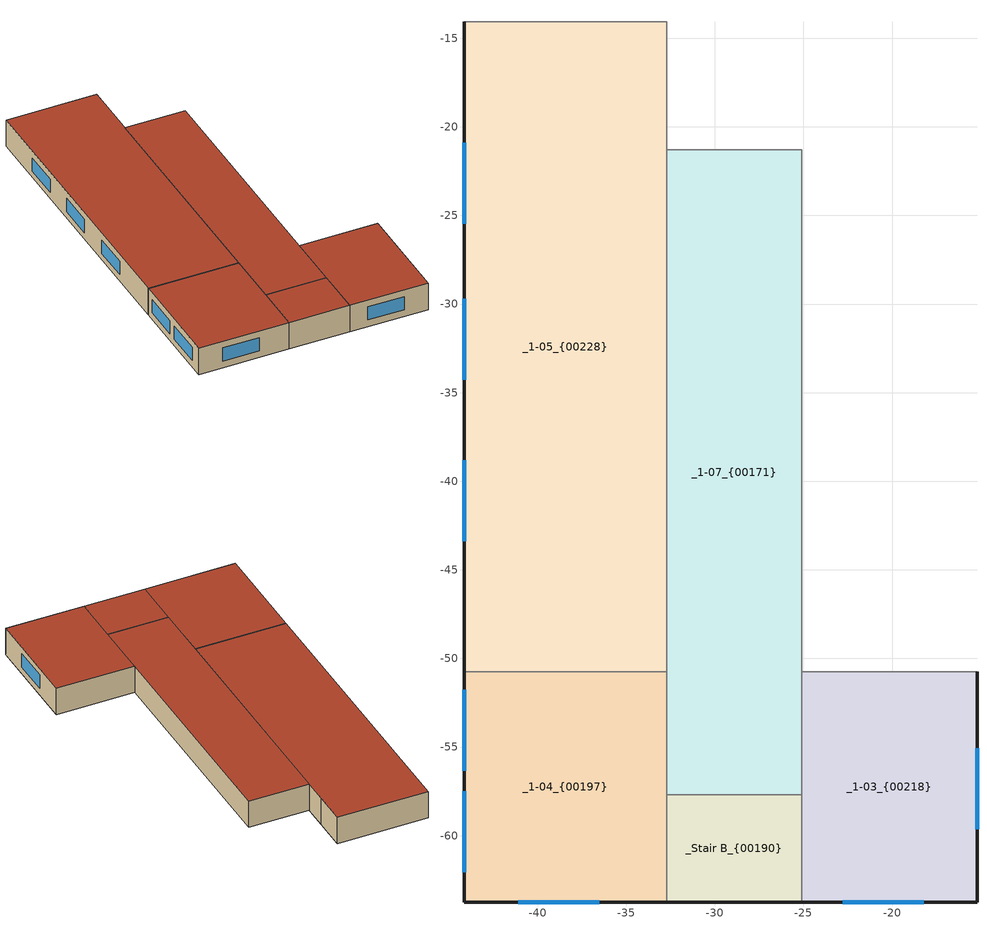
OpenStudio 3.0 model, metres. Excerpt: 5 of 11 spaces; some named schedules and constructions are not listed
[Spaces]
_1-07_{00171}
 floor adiabatic (2016 Zone 4 Slab-on-grade floor_ unheated_{00025}): -32.73,-57.68 -32.73,-21.3 -25.09,-21.3 -25.09,-57.68 z0
 wall to _Mech Shaft_{00152} (Generic - Gypsum Board Interior Wall_{00032}): -25.09,-21.3 -32.73,-21.3 z0:3.66
 wall to _1-02_{00159} (Generic - Gypsum Board Interior Wall_{00032}): -25.09,-50.74 -25.09,-21.3 z0:3.66
 wall to _1-03_{00218} (Generic - Gypsum Board Interior Wall_{00032}): -25.09,-57.68 -25.09,-50.74 z0:3.66
 wall to _Stair B_{00190} (Generic - Gypsum Board Interior Wall_{00032}): -32.73,-57.68 -25.09,-57.68 z0:3.66
 wall to _1-04_{00197} (Generic - Gypsum Board Interior Wall_{00032}): -32.73,-50.74 -32.73,-57.68 z0:3.66
 wall to _1-05_{00228} (Generic - Gypsum Board Interior Wall_{00032}): -32.73,-21.3 -32.73,-50.74 z0:3.66
 roof outside (2016 Zone 4 Insulation entirely above deck_{00022}): -25.09,-57.68 -25.09,-21.3 -32.73,-21.3 -32.73,-57.68 z3.66
_Stair B_{00190}
 floor adiabatic (2016 Zone 4 Slab-on-grade floor_ unheated_{00025}): -32.73,-63.75 -32.73,-57.68 -25.09,-57.68 -25.09,-63.75 z0
 wall outside (2016 Zone 4 Above-grade steel-framed wall_{00019}): -32.73,-63.75 -25.09,-63.75 z0:3.66
 wall to _1-03_{00218} (Generic - Gypsum Board Interior Wall_{00032}): -25.09,-63.75 -25.09,-57.68 z0:3.66
 wall to _1-04_{00197} (Generic - Gypsum Board Interior Wall_{00032}): -32.73,-57.68 -32.73,-63.75 z0:3.66
 roof outside (2016 Zone 4 Insulation entirely above deck_{00022}): -25.09,-63.75 -25.09,-57.68 -32.73,-57.68 -32.73,-63.75 z3.66
_1-04_{00197}
 floor adiabatic (2016 Zone 4 Slab-on-grade floor_ unheated_{00025}): -44.16,-63.75 -44.16,-50.74 -32.73,-50.74 -32.73,-63.75 z0
 wall outside (2016 Zone 4 Above-grade steel-framed wall_{00019}): -44.16,-50.74 -44.16,-63.75 -32.73,-63.75 z0:3.66
 wall to _1-05_{00228} (Generic - Gypsum Board Interior Wall_{00032}): -32.73,-50.74 -44.16,-50.74 z0:3.66
 window (Construction 3): -41.09,-63.75 -36.52,-63.75 / -44.16,-51.78 -44.16,-56.35 / -44.16,-57.51 -44.16,-62.08 z0.91:2.74
 roof outside (2016 Zone 4 Insulation entirely above deck_{00022}): -32.73,-63.75 -32.73,-50.74 -44.16,-50.74 -44.16,-63.75 z3.66
_1-03_{00218}
 floor adiabatic (2016 Zone 4 Slab-on-grade floor_ unheated_{00025}): -25.09,-63.75 -25.09,-50.74 -15.21,-50.74 -15.21,-63.75 z0
 wall outside (2016 Zone 4 Above-grade steel-framed wall_{00019}): -25.09,-63.75 -15.21,-63.75 -15.21,-50.74 z0:3.66
 wall to _1-02_{00159} (Generic - Gypsum Board Interior Wall_{00032}): -15.21,-50.74 -25.09,-50.74 z0:3.66
 window (Construction 3): -15.21,-59.65 -15.21,-55.08 / -22.78,-63.75 -18.21,-63.75 z0.91:2.74
 roof outside (2016 Zone 4 Insulation entirely above deck_{00022}): -15.21,-63.75 -15.21,-50.74 -25.09,-50.74 -25.09,-63.75 z3.66
_1-05_{00228}
 floor adiabatic (2016 Zone 4 Slab-on-grade floor_ unheated_{00025}): -44.16,-50.74 -44.16,-14.08 -32.73,-14.08 -32.73,-50.74 z0
 wall outside (2016 Zone 4 Above-grade steel-framed wall_{00019}): -44.16,-14.08 -44.16,-50.74 z0:3.66
 wall to _1-06_{00208} (Generic - Gypsum Board Interior Wall_{00032}): -32.73,-14.08 -44.16,-14.08 z0:3.66
 wall to _CRAC-1_{00136} (Generic - Gypsum Board Interior Wall_{00032}): -32.73,-18.24 -32.73,-14.08 z0:3.66
 wall to _Mech Shaft_{00152} (Generic - Gypsum Board Interior Wall_{00032}): -32.73,-21.3 -32.73,-18.24 z0:3.66
 window (Construction 3): -44.16,-38.83 -44.16,-43.4 / -44.16,-29.69 -44.16,-34.26 / -44.16,-20.9 -44.16,-25.47 z0.91:2.74
 roof outside (2016 Zone 4 Insulation entirely above deck_{00022}): -32.73,-50.74 -32.73,-14.08 -44.16,-14.08 -44.16,-50.74 z3.66
[SizingPeriod:DesignDay] Daily Dry-Bulb Temperature Range {deltaC}=0; Barometric Pressure {Pa}=98355; Wind Speed {m/s}=9.02; Wind Direction {deg}=0; Sky Clearness=1; Rain Indicator=0; Snow Indicator=0; Day of Month=21; Day Type=SummerDesignDay; Daylight Saving Time Indicator=0; Humidity Indicating Type=WetBulbProfileDifferenceSchedule; Dry-Bulb Temperature Range Modifier Type=DifferenceSchedule; Solar Model Indicator=Schedule
Name | Maximum Dry-Bulb Temperature {C} | Humidity Indicating Conditions at Maximum Dry-Bulb | Month | Humidity Indicating Day Schedule | Dry-Bulb Temperature Range Modifier Schedule | Beam Solar Day Schedule | Diffuse Solar Day Schedule
04:CDD_Lyon-Saint Exupery_ France_April_{00395} | 27.6333 | 17.2446 | 4 | WetbulbTemperatureScheduleDayForDesignWeather_April_{00392} | DrybulbTemperatureScheduleDayForDesignWeather_April_{00391} | BeamRadiationScheduleDayForDesignWeather_April_{00393} | DiffuseRadiationScheduleDayForDesignWeather_April_{00394}
05:CDD_Lyon-Saint Exupery_ France_May_{00400} | 30.3333 | 18.8336 | 5 | WetbulbTemperatureScheduleDayForDesignWeather_May_{00397} | DrybulbTemperatureScheduleDayForDesignWeather_May_{00396} | BeamRadiationScheduleDayForDesignWeather_May_{00398} | DiffuseRadiationScheduleDayForDesignWeather_May_{00399}
06:CDD_Lyon-Saint Exupery_ France_June_{00405} | 32 | 19.9448 | 6 | WetbulbTemperatureScheduleDayForDesignWeather_June_{00402} | DrybulbTemperatureScheduleDayForDesignWeather_June_{00401} | BeamRadiationScheduleDayForDesignWeather_June_{00403} | DiffuseRadiationScheduleDayForDesignWeather_June_{00404}
07:CDD_Lyon-Saint Exupery_ France_July_{00410} | 32.5556 | 19.945 | 7 | WetbulbTemperatureScheduleDayForDesignWeather_July_{00407} | DrybulbTemperatureScheduleDayForDesignWeather_July_{00406} | BeamRadiationScheduleDayForDesignWeather_July_{00408} | DiffuseRadiationScheduleDayForDesignWeather_July_{00409}
08:CDD_Lyon-Saint Exupery_ France_August_{00415} | 32.5556 | 19.945 | 8 | WetbulbTemperatureScheduleDayForDesignWeather_August_{00412} | DrybulbTemperatureScheduleDayForDesignWeather_August_{00411} | BeamRadiationScheduleDayForDesignWeather_August_{00413} | DiffuseRadiationScheduleDayForDesignWeather_August_{00414}
09:CDD_Lyon-Saint Exupery_ France_September_{00420} | 30.9667 | 18.9115 | 9 | WetbulbTemperatureScheduleDayForDesignWeather_September_{00417} | DrybulbTemperatureScheduleDayForDesignWeather_September_{00416} | BeamRadiationScheduleDayForDesignWeather_September_{00418} | DiffuseRadiationScheduleDayForDesignWeather_September_{00419}
10:CDD_Lyon-Saint Exupery_ France_October_{00425} | 28.7444 | 17.8002 | 10 | WetbulbTemperatureScheduleDayForDesignWeather_October_{00422} | DrybulbTemperatureScheduleDayForDesignWeather_October_{00421} | BeamRadiationScheduleDayForDesignWeather_October_{00423} | DiffuseRadiationScheduleDayForDesignWeather_October_{00424}
11:CDD_Lyon-Saint Exupery_ France_November_{00430} | 24.4556 | 15.6614 | 11 | WetbulbTemperatureScheduleDayForDesignWeather_November_{00427} | DrybulbTemperatureScheduleDayForDesignWeather_November_{00426} | BeamRadiationScheduleDayForDesignWeather_November_{00428} | DiffuseRadiationScheduleDayForDesignWeather_November_{00429}
12:CDD_Lyon-Saint Exupery_ France_December_{00435} | 21.2 | 12.9593 | 12 | WetbulbTemperatureScheduleDayForDesignWeather_December_{00432} | DrybulbTemperatureScheduleDayForDesignWeather_December_{00431} | BeamRadiationScheduleDayForDesignWeather_December_{00433} | DiffuseRadiationScheduleDayForDesignWeather_December_{00434}
[Sizing:Zone] Zone Cooling Design Supply Air Temperature Input Method=SupplyAirTemperature; Zone Cooling Design Supply Air Temperature Difference {deltaC}=11.11; Zone Heating Design Supply Air Temperature Input Method=SupplyAirTemperature; Zone Heating Design Supply Air Temperature Difference {deltaC}=11.11; Zone Cooling Design Supply Air Humidity Ratio {kg-H2O/kg-air}=0.0085; Zone Heating Design Supply Air Humidity Ratio {kg-H2O/kg-air}=0.008; Cooling Design Air Flow Method=DesignDay; Heating Design Air Flow Method=DesignDay; Account for Dedicated Outdoor Air System=No; Dedicated Outdoor Air System Control Strategy=NeutralSupplyAir; Dedicated Outdoor Air Low Setpoint Temperature for Design {C}=autosize; Dedicated Outdoor Air High Setpoint Temperature for Design {C}=autosize
Name | Zone Cooling Design Supply Air Temperature {C} | Zone Heating Design Supply Air Temperature {C}
Zone_1-01_1-01_{00436}; Zone_1-02_1-02_{00438}; Zone_1-03_1-03_{00440}; Zone_1-04_1-04_{00442}; Zone_1-05_1-05_{00444}; Zone_1-06_1-06_{00446}; Zone_1-07_1-07_{00448}; Zone_CRAC-1_CRAC-1_{00450} | 14.4444 | 35
Zone_Stair A_Stair A_{00452}; Zone_Stair B_Stair B_{00454} | 13.8889 | 35
ThermalZone_Mech Shaft_{00456} | 14 | 40
[Zone equipment]
Zone_1-01_1-01_{00436}: Zone_1-01_1-01_{00436}_IdealAir_{00437}
Zone_1-02_1-02_{00438}: Zone_1-02_1-02_{00438}_IdealAir_{00439}
Zone_1-03_1-03_{00440}: Zone_1-03_1-03_{00440}_IdealAir_{00441}
Zone_1-04_1-04_{00442}: Zone_1-04_1-04_{00442}_IdealAir_{00443}
Zone_1-05_1-05_{00444}: Zone_1-05_1-05_{00444}_IdealAir_{00445}
Zone_1-06_1-06_{00446}: Zone_1-06_1-06_{00446}_IdealAir_{00447}
Zone_1-07_1-07_{00448}: Zone_1-07_1-07_{00448}_IdealAir_{00449}
Zone_CRAC-1_CRAC-1_{00450}: Zone_CRAC-1_CRAC-1_{00450}_IdealAir_{00451}
Zone_Stair A_Stair A_{00452}: Zone_Stair A_Stair A_{00452}_IdealAir_{00453}
Zone_Stair B_Stair B_{00454}: Zone_Stair B_Stair B_{00454}_IdealAir_{00455}
[ZoneHVAC:IdealLoadsAirSystem] Maximum Heating Supply Air Temperature {C}=35; Cooling Limit=NoLimit; Dehumidification Control Type=None
Name | Minimum Cooling Supply Air Temperature {C}
Zone_1-01_1-01_{00436}_IdealAir_{00437}; Zone_1-02_1-02_{00438}_IdealAir_{00439}; Zone_1-03_1-03_{00440}_IdealAir_{00441}; Zone_1-04_1-04_{00442}_IdealAir_{00443}; Zone_1-05_1-05_{00444}_IdealAir_{00445}; Zone_1-06_1-06_{00446}_IdealAir_{00447}; Zone_1-07_1-07_{00448}_IdealAir_{00449}; Zone_CRAC-1_CRAC-1_{00450}_IdealAir_{00451} | 14.4444
Zone_Stair A_Stair A_{00452}_IdealAir_{00453}; Zone_Stair B_Stair B_{00454}_IdealAir_{00455} | 13.8889
[Schedule:Compact]
GroundFloorandWallHeatLoss_Sch_{00001}: Through: 12/31, For: WinterDesignday, Until: 24:00, 1, For: AllOtherDays, Until: 24:00, 0
[Schedule:Year]
90.1 Health HVAC_ClgSp_{00045}: 12, 31, Schedule1465220899_{00052}
90.1 Health HVAC_HtgSp_{00053}: 12, 31, Schedule1465220899_{00060}
Computer Room HVAC_ClgSp_{00062}: 12, 31, Schedule1373865669_{00065}
Computer Room HVAC_HtgSp_{00066}: 12, 31, Schedule1373865669_{00069}
90.1 Health HVAC_HtgSp_{00079}: 12, 31, Schedule1465220899_{00086}
90.1 Health Occupancy_Schedule490409884_{00104}: 12, 31, Schedule490409884_{00108}
Schedule_SpaceInfiltration_1-04{00324}: 12, 31, Schedule1465220899_{00323}
Schedule_SpaceInfiltration_1-06{00340}: 12, 31, Schedule1465220899_{00339}
Schedule_SpaceInfiltration_1-03{00356}: 12, 31, Schedule1465220899_{00355}
Schedule_SpaceInfiltration_1-05{00372}: 12, 31, Schedule1465220899_{00371}
[Schedule:Day]
90.1 Health HVAC_Profile_Profile_2_ClgSp_UnoccupiedAvailable_{00046}: 6, 0, 26.6667, 22, 0, 23.8889, 24, 0, 26.6667
90.1 Health HVAC_Profile_Profile_3_ClgSp_UnoccupiedAvailable_{00048}: 6, 0, 26.6667, 19, 0, 23.8889, 24, 0, 26.6667
90.1 Health HVAC_Profile_Profile_4_ClgSp_UnoccupiedAvailable_{00050}: 7, 0, 26.6667, 16, 0, 23.8889, 24, 0, 26.6667
4PFCU - Conditioned_Thermostat_ClgSp_at_WDD; Computer Room HVAC_Profile_Profile_1_ClgSp_UnoccupiedAvailable_{00063}; CRAC-1_Thermostat_ClgSp_at_WDD: 24, 0, 23.8889
90.1 Health HVAC_Profile_Profile_2_HtgSp_UnoccupiedAvailable_{00054}; 90.1 Health HVAC_Profile_Profile_2_HtgSp_UnoccupiedAvailable_{00080}: 6, 0, 18.3333, 22, 0, 21.1111, 24, 0, 18.3333
90.1 Health HVAC_Profile_Profile_3_HtgSp_UnoccupiedAvailable_{00056}; 90.1 Health HVAC_Profile_Profile_3_HtgSp_UnoccupiedAvailable_{00082}: 6, 0, 18.3333, 19, 0, 21.1111, 24, 0, 18.3333
90.1 Health HVAC_Profile_Profile_4_HtgSp_UnoccupiedAvailable_{00058}; 90.1 Health HVAC_Profile_Profile_4_HtgSp_UnoccupiedAvailable_{00084}: 7, 0, 18.3333, 16, 0, 21.1111, 24, 0, 18.3333
4PFCU - Conditioned_Thermostat_HtgSp_at_WDD; Computer Room HVAC_Profile_Profile_1_HtgSp_UnoccupiedAvailable_{00067}; CRAC-1_Thermostat_HtgSp_at_WDD; 2PFCU - Heating Only_Thermostat_HtgSp_at_WDD: 24, 0, 21.1111
Schedule670858365_Profile_Profile_2_{00100}: 7, 0, 0.1, 8, 0, 0.5, 16, 0, 0.9, 23, 0, 0.3, 24, 0, 0.1
Schedule670858365_Profile_Profile_3_{00101}: 7, 0, 0.1, 8, 0, 0.2, 18, 0, 0.4, 24, 0, 0.1
Schedule670858365_Profile_Profile_4_{00102}: 8, 0, 0.05, 16, 0, 0.1, 24, 0, 0.05
AllOffDesignDay 2; AllOffDesignDay 3; AllOffDesignDay 8; Schedule1373865669_Profile_Profile_1_{00244}; HeatingDesignDay_SpaceInfiltration_{00245}; HeatingDesignDay_SpaceInfiltration_{00256}; HeatingDesignDay_SpaceInfiltration_{00272}; HeatingDesignDay_SpaceInfiltration_{00295}; HeatingDesignDay_SpaceInfiltration_{00306}; HeatingDesignDay_SpaceInfiltration_{00322}; HeatingDesignDay_SpaceInfiltration_{00338}; HeatingDesignDay_SpaceInfiltration_{00354}; HeatingDesignDay_SpaceInfiltration_{00370}: 24, 0, 0
Schedule490409884_Profile_Profile_2_{00105}: 7, 0, 0, 8, 0, 0.1, 9, 0, 0.5, 17, 0, 0.8, 18, 0, 0.5, 20, 0, 0.3, 22, 0, 0.2, 24, 0, 0
Schedule490409884_Profile_Profile_3_{00106}: 7, 0, 0, 8, 0, 0.1, 9, 0, 0.3, 17, 0, 0.4, 19, 0, 0.1, 24, 0, 0
Schedule490409884_Profile_Profile_4_{00107}: 8, 0, 0, 16, 0, 0.05, 24, 0, 0
Schedule42652279_Profile_Profile_1_{00134}: 24, 0, 1
Schedule1465220899_Profile_Profile_2_{00253}; Schedule1465220899_Profile_Profile_2_{00269}; Schedule1465220899_Profile_Profile_2_{00292}; Schedule1465220899_Profile_Profile_2_{00303}; Schedule1465220899_Profile_Profile_2_{00319}; Schedule1465220899_Profile_Profile_2_{00335}; Schedule1465220899_Profile_Profile_2_{00351}; Schedule1465220899_Profile_Profile_2_{00367}: 6, 0, 1, 22, 0, 0, 24, 0, 1
Schedule1465220899_Profile_Profile_3_{00254}; Schedule1465220899_Profile_Profile_3_{00270}; Schedule1465220899_Profile_Profile_3_{00293}; Schedule1465220899_Profile_Profile_3_{00304}; Schedule1465220899_Profile_Profile_3_{00320}; Schedule1465220899_Profile_Profile_3_{00336}; Schedule1465220899_Profile_Profile_3_{00352}; Schedule1465220899_Profile_Profile_3_{00368}: 6, 0, 1, 19, 0, 0, 24, 0, 1
Schedule1465220899_Profile_Profile_4_{00255}; Schedule1465220899_Profile_Profile_4_{00271}; Schedule1465220899_Profile_Profile_4_{00294}; Schedule1465220899_Profile_Profile_4_{00305}; Schedule1465220899_Profile_Profile_4_{00321}; Schedule1465220899_Profile_Profile_4_{00337}; Schedule1465220899_Profile_Profile_4_{00353}; Schedule1465220899_Profile_Profile_4_{00369}: 7, 0, 1, 16, 0, 0, 24, 0, 1
DiffuseRadiationScheduleDayForDesignWeather_March_{00389}: 0, 10, 0, 0, 20, 0, 0, 30, 0, 0, 40, 0, 0, 50, 0, 1, 0, 0, 1, 10, 0, 1, 20, 0, 1, 30, 0, 1, 40, 0, 1, 50, 0, 2, 0, 0, 2, 10, 0, 2, 20, 0, 2, 30, 0, 2, 40, 0, 2, 50, 0, 3, 0, 0, 3, 10, 0, 3, 20, 0, 3, 30, 0, 3, 40, 0, 3, 50, 0, 4, 0, 0, 4, 10, 0, 4, 20, 0, 4, 30, 0, 4, 40, 0, 4, 50, 0, 5, 0, 0, 5, 10, 0, 5, 20, 0, 5, 30, 0, 5, 40, 0, 5, 50, 0, 6, 0, 0, 6, 10, 0, 6, 20, 0, 6, 30, 0, 6, 40, 2.08976, 6, 50, 6.26929, 7, 0, 10.4488, 7, 10, 14.6283, 7, 20, 18.8079, 7, 30, 22.9874, 7, 40, 27.1738, 7, 50, 31.3672, 8, 0, 35.5605, 8, 10, 39.7539, 8, 20, 43.9472, 8, 30, 48.1406, 8, 40, 51.0301, 8, 50, 52.6159, 9, 0, 54.2016, 9, 10, 55.7873, 9, 20, 57.3731, 9, 30, 58.9588, 9, 40, 60.1257, 9, 50, 60.8739, 10, 0, 61.6221, 10, 10, 62.3703, 10, 20, 63.1185, 10, 30, 63.8667, 10, 40, 64.4252, 10, 50, 64.7939, 11, 0, 65.1626, 11, 10, 65.5314, 11, 20, 65.9001, 11, 30, 66.2688, 11, 40, 66.5243, 11, 50, 66.6665, 12, 0, 66.8087, 12, 10, 66.9509, 12, 20, 67.093, 12, 30, 67.2352, 12, 40, 67.2881, 12, 50, 67.2517, 13, 0, 67.2153, 13, 10, 67.1789, 13, 20, 67.1425, 13, 30, 67.1061, 13, 40, 66.9745, 13, 50, 66.7478, 14, 0, 66.5211, 14, 10, 66.2944, 14, 20, 66.0676, 14, 30, 65.8409, 14, 40, 65.4782, 14, 50, 64.9795, 15, 0, 64.4807, 15, 10, 63.982, 15, 20, 63.4833, 15, 30, 62.9846, 15, 40, 62.2311, 15, 50, 61.2229, 16, 0, 60.2148, 16, 10, 59.2066, 16, 20, 58.1984, 16, 30, 57.1902, 16, 40, 55.5399, 16, 50, 53.2474, 17, 0, 50.955, 17, 10, 48.6625, 17, 20, 46.37, 17, 30, 44.0776, 17, 40, 39.7274, 17, 50, 33.3195, 18, 0, 26.9117, 18, 10, 20.5038, 18, 20, 14.096, 18, 30, 7.68814, 18, 40, 4.11053, 18, 50, 3.36316, 19, 0, 2.61579, 19, 10, 1.86842, 19, 20, 1.12105, 19, 30, 0.373685, 19, 40, 0, 19, 50, 0, 20, 0, 0, 20, 10, 0, 20, 20, 0, 20, 30, 0, 20, 40, 0, 20, 50, 0, 21, 0, 0, 21, 10, 0, 21, 20, 0, 21, 30, 0, 21, 40, 0, 21, 50, 0, 22, 0, 0, 22, 10, 0, 22, 20, 0, 22, 30, 0, 22, 40, 0, 22, 50, 0, 23, 0, 0, 23, 10, 0, 23, 20, 0, 23, 30, 0, 23, 40, 0, 23, 50, 0, 24, 0, 0
DrybulbTemperatureScheduleDayForDesignWeather_April_{00391}; DrybulbTemperatureScheduleDayForDesignWeather_May_{00396}; DrybulbTemperatureScheduleDayForDesignWeather_June_{00401}; DrybulbTemperatureScheduleDayForDesignWeather_July_{00406}; DrybulbTemperatureScheduleDayForDesignWeather_August_{00411}: 0, 10, 8.17083, 0, 20, 8.27361, 0, 30, 8.37639, 0, 40, 8.4706, 0, 50, 8.55625, 1, 0, 8.6419, 1, 10, 8.72755, 1, 20, 8.81319, 1, 30, 8.89884, 1, 40, 8.98449, 1, 50, 9.07014, 2, 0, 9.15579, 2, 10, 9.24143, 2, 20, 9.32708, 2, 30, 9.41273, 2, 40, 9.48981, 2, 50, 9.55833, 3, 0, 9.62685, 3, 10, 9.69537, 3, 20, 9.76389, 3, 30, 9.83241, 3, 40, 9.89236, 3, 50, 9.94375, 4, 0, 9.99514, 4, 10, 10.0465, 4, 20, 10.0979, 4, 30, 10.1493, 4, 40, 10.1836, 4, 50, 10.2007, 5, 0, 10.2178, 5, 10, 10.235, 5, 20, 10.2521, 5, 30, 10.2692, 5, 40, 10.2606, 5, 50, 10.2264, 6, 0, 10.1921, 6, 10, 10.1579, 6, 20, 10.1236, 6, 30, 10.0894, 6, 40, 10.0294, 6, 50, 9.94375, 7, 0, 9.8581, 7, 10, 9.77245, 7, 20, 9.68681, 7, 30, 9.60116, 7, 40, 9.48125, 7, 50, 9.32708, 8, 0, 9.17292, 8, 10, 9.01875, 8, 20, 8.86458, 8, 30, 8.71042, 8, 40, 8.52199, 8, 50, 8.29931, 9, 0, 8.07662, 9, 10, 7.85394, 9, 20, 7.63125, 9, 30, 7.40857, 9, 40, 7.16875, 9, 50, 6.91181, 10, 0, 6.65486, 10, 10, 6.39792, 10, 20, 6.14097, 10, 30, 5.88403, 10, 40, 5.60995, 10, 50, 5.31875, 11, 0, 5.02755, 11, 10, 4.73634, 11, 20, 4.44514, 11, 30, 4.15393, 11, 40, 3.87129, 11, 50, 3.59722, 12, 0, 3.32315, 12, 10, 3.04907, 12, 20, 2.775, 12, 30, 2.50092, 12, 40, 2.26111, 12, 50, 2.05555, 13, 0, 1.85, 13, 10, 1.64444, 13, 20, 1.43889, 13, 30, 1.23334, 13, 40, 1.06204, 13, 50, 0.925002, 14, 0, 0.787964, 14, 10, 0.650927, 14, 20, 0.51389, 14, 30, 0.376852, 14, 40, 0.282639, 14, 50, 0.23125, 15, 0, 0.179861, 15, 10, 0.128472, 15, 20, 0.0770834, 15, 30, 0.0256945, 15, 40, 0.0256945, 15, 50, 0.0770834, 16, 0, 0.128472, 16, 10, 0.179861, 16, 20, 0.23125, 16, 30, 0.282639, 16, 40, 0.368287, 16, 50, 0.488194, 17, 0, 0.608102, 17, 10, 0.728009, 17, 20, 0.847916, 17, 30, 0.967823, 17, 40, 1.12199, 17, 50, 1.31042, 18, 0, 1.49884, 18, 10, 1.68727, 18, 20, 1.8757, 18, 30, 2.06412, 18, 40, 2.26968, 18, 50, 2.49236, 19, 0, 2.71505, 19, 10, 2.93773, 19, 20, 3.16042, 19, 30, 3.3831, 19, 40, 3.60579, 19, 50, 3.82847, 20, 0, 4.05116, 20, 10, 4.27384, 20, 20, 4.49653, 20, 30, 4.71921, 20, 40, 4.92477, 20, 50, 5.11319, 21, 0, 5.30162, 21, 10, 5.49005, 21, 20, 5.67847, 21, 30, 5.8669, 21, 40, 6.04676, 21, 50, 6.21806, 22, 0, 6.38935, 22, 10, 6.56065, 22, 20, 6.73195, 22, 30, 6.90324, 22, 40, 7.05741, 22, 50, 7.19444, 23, 0, 7.33148, 23, 10, 7.46852, 23, 20, 7.60555, 23, 30, 7.74259, 23, 40, 7.8625, 23, 50, 7.96528, 24, 0, 8.06805
WetbulbTemperatureScheduleDayForDesignWeather_April_{00392}: 0, 10, 2.90421, 0, 20, 2.94276, 0, 30, 2.98132, 0, 40, 3.01678, 0, 50, 3.04914, 1, 0, 3.08151, 1, 10, 3.11387, 1, 20, 3.14624, 1, 30, 3.1786, 1, 40, 3.21107, 1, 50, 3.24366, 2, 0, 3.27624, 2, 10, 3.30882, 2, 20, 3.3414, 2, 30, 3.37398, 2, 40, 3.40338, 2, 50, 3.42961, 3, 0, 3.45583, 3, 10, 3.48205, 3, 20, 3.50828, 3, 30, 3.5345, 3, 40, 3.5575, 3, 50, 3.57726, 4, 0, 3.59702, 4, 10, 3.61678, 4, 20, 3.63655, 4, 30, 3.65631, 4, 40, 3.6695, 4, 50, 3.6761, 5, 0, 3.68271, 5, 10, 3.68931, 5, 20, 3.69592, 5, 30, 3.70252, 5, 40, 3.69922, 5, 50, 3.68602, 6, 0, 3.67282, 6, 10, 3.65962, 6, 20, 3.64642, 6, 30, 3.63321, 6, 40, 3.61019, 6, 50, 3.57734, 7, 0, 3.5445, 7, 10, 3.51165, 7, 20, 3.4788, 7, 30, 3.44595, 7, 40, 3.40024, 7, 50, 3.34168, 8, 0, 3.28311, 8, 10, 3.22454, 8, 20, 3.16597, 8, 30, 3.1074, 8, 40, 3.03643, 8, 50, 2.95305, 9, 0, 2.86967, 9, 10, 2.78629, 9, 20, 2.70292, 9, 30, 2.61954, 9, 40, 2.5306, 9, 50, 2.43608, 10, 0, 2.34157, 10, 10, 2.24706, 10, 20, 2.15254, 10, 30, 2.05803, 10, 40, 1.95822, 10, 50, 1.85311, 11, 0, 1.74799, 11, 10, 1.64288, 11, 20, 1.53777, 11, 30, 1.43265, 11, 40, 1.33149, 11, 50, 1.23426, 12, 0, 1.13704, 12, 10, 1.03981, 12, 20, 0.942587, 12, 30, 0.845363, 12, 40, 0.762339, 12, 50, 0.693516, 13, 0, 0.624693, 13, 10, 0.555871, 13, 20, 0.487048, 13, 30, 0.418225, 13, 40, 0.360501, 13, 50, 0.313875, 14, 0, 0.26725, 14, 10, 0.220624, 14, 20, 0.173999, 14, 30, 0.127373, 14, 40, 0.095389, 14, 50, 0.0780455, 15, 0, 0.0607021, 15, 10, 0.0433586, 15, 20, 0.0260152, 15, 30, 0.00867173, 15, 40, 0.00867173, 15, 50, 0.0260152, 16, 0, 0.0433586, 16, 10, 0.0607021, 16, 20, 0.0780455, 16, 30, 0.095389, 16, 40, 0.124446, 16, 50, 0.165217, 17, 0, 0.205988, 17, 10, 0.246759, 17, 20, 0.28753, 17, 30, 0.328301, 17, 40, 0.38, 17, 50, 0.442627, 18, 0, 0.505253, 18, 10, 0.56788, 18, 20, 0.630507, 18, 30, 0.693134, 18, 40, 0.763811, 18, 50, 0.842538, 19, 0, 0.921266, 19, 10, 0.999994, 19, 20, 1.07872, 19, 30, 1.15745, 19, 40, 1.23669, 19, 50, 1.31646, 20, 0, 1.39622, 20, 10, 1.47598, 20, 20, 1.55575, 20, 30, 1.63551, 20, 40, 1.70959, 20, 50, 1.77799, 21, 0, 1.84639, 21, 10, 1.91479, 21, 20, 1.98319, 21, 30, 2.05159, 21, 40, 2.11727, 21, 50, 2.18024, 22, 0, 2.24321, 22, 10, 2.30617, 22, 20, 2.36914, 22, 30, 2.43211, 22, 40, 2.48906, 22, 50, 2.54001, 23, 0, 2.59095, 23, 10, 2.6419, 23, 20, 2.69284, 23, 30, 2.74379, 23, 40, 2.78854, 23, 50, 2.82709, 24, 0, 2.86565
BeamRadiationScheduleDayForDesignWeather_April_{00393}: 0, 10, 0, 0, 20, 0, 0, 30, 0, 0, 40, 0, 0, 50, 0, 1, 0, 0, 1, 10, 0, 1, 20, 0, 1, 30, 0, 1, 40, 0, 1, 50, 0, 2, 0, 0, 2, 10, 0, 2, 20, 0, 2, 30, 0, 2, 40, 0, 2, 50, 0, 3, 0, 0, 3, 10, 0, 3, 20, 0, 3, 30, 0, 3, 40, 0, 3, 50, 0, 4, 0, 0, 4, 10, 0, 4, 20, 0, 4, 30, 0, 4, 40, 0, 4, 50, 0, 5, 0, 0, 5, 10, 0, 5, 20, 0, 5, 30, 0, 5, 40, 20.8052, 5, 50, 62.4156, 6, 0, 104.026, 6, 10, 145.636, 6, 20, 187.247, 6, 30, 228.857, 6, 40, 280.434, 6, 50, 341.978, 7, 0, 403.521, 7, 10, 465.065, 7, 20, 526.608, 7, 30, 588.152, 7, 40, 631.548, 7, 50, 656.796, 8, 0, 682.045, 8, 10, 707.294, 8, 20, 732.542, 8, 30, 757.791, 8, 40, 776.649, 8, 50, 789.115, 9, 0, 801.582, 9, 10, 814.049, 9, 20, 826.516, 9, 30, 838.983, 9, 40, 848.568, 9, 50, 855.27, 10, 0, 861.972, 10, 10, 868.675, 10, 20, 875.377, 10, 30, 882.079, 10, 40, 887.162, 10, 50, 890.625, 11, 0, 894.089, 11, 10, 897.552, 11, 20, 901.015, 11, 30, 904.479, 11, 40, 906.826, 11, 50, 908.059, 12, 0, 909.292, 12, 10, 910.524, 12, 20, 911.757, 12, 30, 912.989, 12, 40, 913.264, 12, 50, 912.579, 13, 0, 911.895, 13, 10, 911.211, 13, 20, 910.527, 13, 30, 909.843, 13, 40, 908.115, 13, 50, 905.343, 14, 0, 902.57, 14, 10, 899.798, 14, 20, 897.026, 14, 30, 894.254, 14, 40, 890.053, 14, 50, 884.425, 15, 0, 878.796, 15, 10, 873.168, 15, 20, 867.539, 15, 30, 861.911, 15, 40, 853.881, 15, 50, 843.45, 16, 0, 833.019, 16, 10, 822.588, 16, 20, 812.157, 16, 30, 801.726, 16, 40, 786.313, 16, 50, 765.917, 17, 0, 745.521, 17, 10, 725.125, 17, 20, 704.728, 17, 30, 684.332, 17, 40, 650.603, 17, 50, 603.541, 18, 0, 556.479, 18, 10, 509.417, 18, 20, 462.355, 18, 30, 415.293, 18, 40, 359.116, 18, 50, 293.822, 19, 0, 228.528, 19, 10, 163.234, 19, 20, 97.9406, 19, 30, 32.6469, 19, 40, 0, 19, 50, 0, 20, 0, 0, 20, 10, 0, 20, 20, 0, 20, 30, 0, 20, 40, 0, 20, 50, 0, 21, 0, 0, 21, 10, 0, 21, 20, 0, 21, 30, 0, 21, 40, 0, 21, 50, 0, 22, 0, 0, 22, 10, 0, 22, 20, 0, 22, 30, 0, 22, 40, 0, 22, 50, 0, 23, 0, 0, 23, 10, 0, 23, 20, 0, 23, 30, 0, 23, 40, 0, 23, 50, 0, 24, 0, 0
DiffuseRadiationScheduleDayForDesignWeather_April_{00394}: 0, 10, 0, 0, 20, 0, 0, 30, 0, 0, 40, 0, 0, 50, 0, 1, 0, 0, 1, 10, 0, 1, 20, 0, 1, 30, 0, 1, 40, 0, 1, 50, 0, 2, 0, 0, 2, 10, 0, 2, 20, 0, 2, 30, 0, 2, 40, 0, 2, 50, 0, 3, 0, 0, 3, 10, 0, 3, 20, 0, 3, 30, 0, 3, 40, 0, 3, 50, 0, 4, 0, 0, 4, 10, 0, 4, 20, 0, 4, 30, 0, 4, 40, 0, 4, 50, 0, 5, 0, 0, 5, 10, 0, 5, 20, 0, 5, 30, 0, 5, 40, 2.0181, 5, 50, 6.05431, 6, 0, 10.0905, 6, 10, 14.1267, 6, 20, 18.1629, 6, 30, 22.1991, 6, 40, 27.2021, 6, 50, 33.1718, 7, 0, 39.1415, 7, 10, 45.1113, 7, 20, 51.081, 7, 30, 57.0507, 7, 40, 61.2601, 7, 50, 63.7092, 8, 0, 66.1584, 8, 10, 68.6075, 8, 20, 71.0566, 8, 30, 73.5057, 8, 40, 75.3349, 8, 50, 76.5442, 9, 0, 77.7535, 9, 10, 78.9628, 9, 20, 80.1721, 9, 30, 81.3814, 9, 40, 82.3111, 9, 50, 82.9612, 10, 0, 83.6113, 10, 10, 84.2614, 10, 20, 84.9116, 10, 30, 85.5617, 10, 40, 86.0547, 10, 50, 86.3907, 11, 0, 86.7266, 11, 10, 87.0625, 11, 20, 87.3985, 11, 30, 87.7344, 11, 40, 87.9622, 11, 50, 88.0817, 12, 0, 88.2013, 12, 10, 88.3208, 12, 20, 88.4404, 12, 30, 88.56, 12, 40, 88.5866, 12, 50, 88.5202, 13, 0, 88.4539, 13, 10, 88.3875, 13, 20, 88.3211, 13, 30, 88.2548, 13, 40, 88.0871, 13, 50, 87.8182, 14, 0, 87.5493, 14, 10, 87.2804, 14, 20, 87.0115, 14, 30, 86.7426, 14, 40, 86.3352, 14, 50, 85.7892, 15, 0, 85.2432, 15, 10, 84.6973, 15, 20, 84.1513, 15, 30, 83.6054, 15, 40, 82.8265, 15, 50, 81.8147, 16, 0, 80.8029, 16, 10, 79.7911, 16, 20, 78.7793, 16, 30, 77.7674, 16, 40, 76.2723, 16, 50, 74.2939, 17, 0, 72.3155, 17, 10, 70.3371, 17, 20, 68.3587, 17, 30, 66.3802, 17, 40, 63.1085, 17, 50, 58.5435, 18, 0, 53.9785, 18, 10, 49.4135, 18, 20, 44.8485, 18, 30, 40.2835, 18, 40, 34.8342, 18, 50, 28.5007, 19, 0, 22.1672, 19, 10, 15.8337, 19, 20, 9.50024, 19, 30, 3.16675, 19, 40, 0, 19, 50, 0, 20, 0, 0, 20, 10, 0, 20, 20, 0, 20, 30, 0, 20, 40, 0, 20, 50, 0, 21, 0, 0, 21, 10, 0, 21, 20, 0, 21, 30, 0, 21, 40, 0, 21, 50, 0, 22, 0, 0, 22, 10, 0, 22, 20, 0, 22, 30, 0, 22, 40, 0, 22, 50, 0, 23, 0, 0, 23, 10, 0, 23, 20, 0, 23, 30, 0, 23, 40, 0, 23, 50, 0, 24, 0, 0
WetbulbTemperatureScheduleDayForDesignWeather_May_{00397}: 0, 10, 2.72943, 0, 20, 2.76567, 0, 30, 2.80191, 0, 40, 2.83523, 0, 50, 2.86564, 1, 0, 2.89604, 1, 10, 2.92644, 1, 20, 2.95684, 1, 30, 2.98724, 1, 40, 3.01773, 1, 50, 3.04832, 2, 0, 3.07891, 2, 10, 3.1095, 2, 20, 3.14009, 2, 30, 3.17067, 2, 40, 3.19827, 2, 50, 3.22288, 3, 0, 3.24749, 3, 10, 3.2721, 3, 20, 3.29671, 3, 30, 3.32132, 3, 40, 3.34289, 3, 50, 3.36143, 4, 0, 3.37997, 4, 10, 3.39851, 4, 20, 3.41705, 4, 30, 3.43559, 4, 40, 3.44796, 4, 50, 3.45415, 5, 0, 3.46035, 5, 10, 3.46655, 5, 20, 3.47274, 5, 30, 3.47894, 5, 40, 3.47584, 5, 50, 3.46346, 6, 0, 3.45108, 6, 10, 3.43869, 6, 20, 3.42631, 6, 30, 3.41392, 6, 40, 3.39232, 6, 50, 3.3615, 7, 0, 3.33068, 7, 10, 3.29986, 7, 20, 3.26904, 7, 30, 3.23822, 7, 40, 3.19532, 7, 50, 3.14033, 8, 0, 3.08534, 8, 10, 3.03034, 8, 20, 2.97535, 8, 30, 2.92036, 8, 40, 2.85367, 8, 50, 2.77528, 9, 0, 2.6969, 9, 10, 2.61851, 9, 20, 2.54012, 9, 30, 2.46174, 9, 40, 2.37803, 9, 50, 2.28899, 10, 0, 2.19995, 10, 10, 2.11092, 10, 20, 2.02188, 10, 30, 1.93285, 10, 40, 1.83867, 10, 50, 1.73935, 11, 0, 1.64003, 11, 10, 1.54071, 11, 20, 1.44139, 11, 30, 1.34207, 11, 40, 1.24819, 11, 50, 1.15974, 12, 0, 1.07129, 12, 10, 0.982842, 12, 20, 0.894393, 12, 30, 0.805943, 12, 40, 0.728364, 12, 50, 0.661655, 13, 0, 0.594946, 13, 10, 0.528237, 13, 20, 0.461528, 13, 30, 0.394818, 13, 40, 0.339501, 13, 50, 0.295574, 14, 0, 0.251648, 14, 10, 0.207722, 14, 20, 0.163796, 14, 30, 0.119869, 14, 40, 0.0897475, 14, 50, 0.0734297, 15, 0, 0.057112, 15, 10, 0.0407943, 15, 20, 0.0244766, 15, 30, 0.00815886, 15, 40, 0.00815886, 15, 50, 0.0244766, 16, 0, 0.0407943, 16, 10, 0.057112, 16, 20, 0.0734297, 16, 30, 0.0897475, 16, 40, 0.117112, 16, 50, 0.155523, 17, 0, 0.193934, 17, 10, 0.232345, 17, 20, 0.270757, 17, 30, 0.309168, 17, 40, 0.358892, 17, 50, 0.419929, 18, 0, 0.480967, 18, 10, 0.542004, 18, 20, 0.603041, 18, 30, 0.664078, 18, 40, 0.729947, 18, 50, 0.800647, 19, 0, 0.871346, 19, 10, 0.942046, 19, 20, 1.01275, 19, 30, 1.08345, 19, 40, 1.15654, 19, 50, 1.23202, 20, 0, 1.3075, 20, 10, 1.38299, 20, 20, 1.45847, 20, 30, 1.53395, 20, 40, 1.60398, 20, 50, 1.66854, 21, 0, 1.7331, 21, 10, 1.79766, 21, 20, 1.86223, 21, 30, 1.92679, 21, 40, 1.98873, 21, 50, 2.04806, 22, 0, 2.10738, 22, 10, 2.1667, 22, 20, 2.22602, 22, 30, 2.28535, 22, 40, 2.33897, 22, 50, 2.3869, 23, 0, 2.43483, 23, 10, 2.48276, 23, 20, 2.53069, 23, 30, 2.57862, 23, 40, 2.62071, 23, 50, 2.65695, 24, 0, 2.69319
BeamRadiationScheduleDayForDesignWeather_May_{00398}: 0, 10, 0, 0, 20, 0, 0, 30, 0, 0, 40, 0, 0, 50, 0, 1, 0, 0, 1, 10, 0, 1, 20, 0, 1, 30, 0, 1, 40, 0, 1, 50, 0, 2, 0, 0, 2, 10, 0, 2, 20, 0, 2, 30, 0, 2, 40, 0, 2, 50, 0, 3, 0, 0, 3, 10, 0, 3, 20, 0, 3, 30, 0, 3, 40, 0, 3, 50, 0, 4, 0, 0, 4, 10, 0, 4, 20, 0, 4, 30, 0, 4, 40, 3.18694, 4, 50, 9.56083, 5, 0, 15.9347, 5, 10, 22.3086, 5, 20, 28.6825, 5, 30, 35.0564, 5, 40, 73.9181, 5, 50, 145.268, 6, 0, 216.617, 6, 10, 287.967, 6, 20, 359.317, 6, 30, 430.666, 6, 40, 483.689, 6, 50, 518.385, 7, 0, 553.081, 7, 10, 587.776, 7, 20, 622.472, 7, 30, 657.168, 7, 40, 683.047, 7, 50, 700.11, 8, 0, 717.174, 8, 10, 734.237, 8, 20, 751.3, 8, 30, 768.364, 8, 40, 781.587, 8, 50, 790.971, 9, 0, 800.355, 9, 10, 809.739, 9, 20, 819.123, 9, 30, 828.507, 9, 40, 835.87, 9, 50, 841.213, 10, 0, 846.557, 10, 10, 851.9, 10, 20, 857.243, 10, 30, 862.586, 10, 40, 866.674, 10, 50, 869.506, 11, 0, 872.339, 11, 10, 875.172, 11, 20, 878.004, 11, 30, 880.837, 11, 40, 882.747, 11, 50, 883.734, 12, 0, 884.721, 12, 10, 885.709, 12, 20, 886.696, 12, 30, 887.683, 12, 40, 887.852, 12, 50, 887.203, 13, 0, 886.555, 13, 10, 885.906, 13, 20, 885.257, 13, 30, 884.608, 13, 40, 883.073, 13, 50, 880.652, 14, 0, 878.231, 14, 10, 875.809, 14, 20, 873.388, 14, 30, 870.967, 14, 40, 867.383, 14, 50, 862.637, 15, 0, 857.891, 15, 10, 853.145, 15, 20, 848.399, 15, 30, 843.653, 15, 40, 837.097, 15, 50, 828.731, 16, 0, 820.365, 16, 10, 811.999, 16, 20, 803.633, 16, 30, 795.268, 16, 40, 783.58, 16, 50, 768.572, 17, 0, 753.564, 17, 10, 738.555, 17, 20, 723.547, 17, 30, 708.539, 17, 40, 686.206, 17, 50, 656.548, 18, 0, 626.89, 18, 10, 597.233, 18, 20, 567.575, 18, 30, 537.917, 18, 40, 490.439, 18, 50, 425.142, 19, 0, 359.845, 19, 10, 294.547, 19, 20, 229.25, 19, 30, 163.953, 19, 40, 120.362, 19, 50, 98.4779, 20, 0, 76.5939, 20, 10, 54.7099, 20, 20, 32.826, 20, 30, 10.942, 20, 40, 0, 20, 50, 0, 21, 0, 0, 21, 10, 0, 21, 20, 0, 21, 30, 0, 21, 40, 0, 21, 50, 0, 22, 0, 0, 22, 10, 0, 22, 20, 0, 22, 30, 0, 22, 40, 0, 22, 50, 0, 23, 0, 0, 23, 10, 0, 23, 20, 0, 23, 30, 0, 23, 40, 0, 23, 50, 0, 24, 0, 0
DiffuseRadiationScheduleDayForDesignWeather_May_{00399}: 0, 10, 0, 0, 20, 0, 0, 30, 0, 0, 40, 0, 0, 50, 0, 1, 0, 0, 1, 10, 0, 1, 20, 0, 1, 30, 0, 1, 40, 0, 1, 50, 0, 2, 0, 0, 2, 10, 0, 2, 20, 0, 2, 30, 0, 2, 40, 0, 2, 50, 0, 3, 0, 0, 3, 10, 0, 3, 20, 0, 3, 30, 0, 3, 40, 0, 3, 50, 0, 4, 0, 0, 4, 10, 0, 4, 20, 0, 4, 30, 0, 4, 40, 0.38562, 4, 50, 1.15686, 5, 0, 1.9281, 5, 10, 2.69934, 5, 20, 3.47058, 5, 30, 4.24182, 5, 40, 8.94409, 5, 50, 17.5774, 6, 0, 26.2107, 6, 10, 34.844, 6, 20, 43.4773, 6, 30, 52.1106, 6, 40, 58.5264, 6, 50, 62.7246, 7, 0, 66.9227, 7, 10, 71.1209, 7, 20, 75.3191, 7, 30, 79.5173, 7, 40, 82.6487, 7, 50, 84.7134, 8, 0, 86.778, 8, 10, 88.8427, 8, 20, 90.9073, 8, 30, 92.972, 8, 40, 94.5721, 8, 50, 95.7075, 9, 0, 96.843, 9, 10, 97.9784, 9, 20, 99.1139, 9, 30, 100.249, 9, 40, 101.14, 9, 50, 101.787, 10, 0, 102.433, 10, 10, 103.08, 10, 20, 103.726, 10, 30, 104.373, 10, 40, 104.868, 10, 50, 105.21, 11, 0, 105.553, 11, 10, 105.896, 11, 20, 106.239, 11, 30, 106.581, 11, 40, 106.812, 11, 50, 106.932, 12, 0, 107.051, 12, 10, 107.171, 12, 20, 107.29, 12, 30, 107.41, 12, 40, 107.43, 12, 50, 107.352, 13, 0, 107.273, 13, 10, 107.195, 13, 20, 107.116, 13, 30, 107.038, 13, 40, 106.852, 13, 50, 106.559, 14, 0, 106.266, 14, 10, 105.973, 14, 20, 105.68, 14, 30, 105.387, 14, 40, 104.953, 14, 50, 104.379, 15, 0, 103.805, 15, 10, 103.231, 15, 20, 102.656, 15, 30, 102.082, 15, 40, 101.289, 15, 50, 100.276, 16, 0, 99.2642, 16, 10, 98.2519, 16, 20, 97.2396, 16, 30, 96.2274, 16, 40, 94.8132, 16, 50, 92.9972, 17, 0, 91.1812, 17, 10, 89.3652, 17, 20, 87.5492, 17, 30, 85.7332, 17, 40, 83.0309, 17, 50, 79.4423, 18, 0, 75.8537, 18, 10, 72.2651, 18, 20, 68.6765, 18, 30, 65.088, 18, 40, 59.3432, 18, 50, 51.4422, 19, 0, 43.5412, 19, 10, 35.6402, 19, 20, 27.7392, 19, 30, 19.8383, 19, 40, 14.5638, 19, 50, 11.9158, 20, 0, 9.26786, 20, 10, 6.6199, 20, 20, 3.97194, 20, 30, 1.32398, 20, 40, 0, 20, 50, 0, 21, 0, 0, 21, 10, 0, 21, 20, 0, 21, 30, 0, 21, 40, 0, 21, 50, 0, 22, 0, 0, 22, 10, 0, 22, 20, 0, 22, 30, 0, 22, 40, 0, 22, 50, 0, 23, 0, 0, 23, 10, 0, 23, 20, 0, 23, 30, 0, 23, 40, 0, 23, 50, 0, 24, 0, 0
WetbulbTemperatureScheduleDayForDesignWeather_June_{00402}: 0, 10, 2.61172, 0, 20, 2.64641, 0, 30, 2.6811, 0, 40, 2.71299, 0, 50, 2.74208, 1, 0, 2.77116, 1, 10, 2.80025, 1, 20, 2.82934, 1, 30, 2.85842, 1, 40, 2.88759, 1, 50, 2.91684, 2, 0, 2.9461, 2, 10, 2.97535, 2, 20, 3.0046, 2, 30, 3.03386, 2, 40, 3.06025, 2, 50, 3.08377, 3, 0, 3.1073, 3, 10, 3.13083, 3, 20, 3.15436, 3, 30, 3.17788, 3, 40, 3.19851, 3, 50, 3.21623, 4, 0, 3.23395, 4, 10, 3.25166, 4, 20, 3.26938, 4, 30, 3.2871, 4, 40, 3.29892, 4, 50, 3.30484, 5, 0, 3.31076, 5, 10, 3.31668, 5, 20, 3.3226, 5, 30, 3.32852, 5, 40, 3.32557, 5, 50, 3.31373, 6, 0, 3.3019, 6, 10, 3.29006, 6, 20, 3.27823, 6, 30, 3.2664, 6, 40, 3.24575, 6, 50, 3.21629, 7, 0, 3.18683, 7, 10, 3.15737, 7, 20, 3.1279, 7, 30, 3.09844, 7, 40, 3.05741, 7, 50, 3.00482, 8, 0, 2.95222, 8, 10, 2.89963, 8, 20, 2.84703, 8, 30, 2.79444, 8, 40, 2.73062, 8, 50, 2.65557, 9, 0, 2.58052, 9, 10, 2.50548, 9, 20, 2.43043, 9, 30, 2.35539, 9, 40, 2.27518, 9, 50, 2.18981, 10, 0, 2.10444, 10, 10, 2.01906, 10, 20, 1.93369, 10, 30, 1.84832, 10, 40, 1.75934, 10, 50, 1.66675, 11, 0, 1.57416, 11, 10, 1.48157, 11, 20, 1.38898, 11, 30, 1.29638, 11, 40, 1.20674, 11, 50, 1.12005, 12, 0, 1.03336, 12, 10, 0.946665, 12, 20, 0.859973, 12, 30, 0.77328, 12, 40, 0.697972, 12, 50, 0.634048, 13, 0, 0.570125, 13, 10, 0.506201, 13, 20, 0.442277, 13, 30, 0.378353, 13, 40, 0.325336, 13, 50, 0.283226, 14, 0, 0.241116, 14, 10, 0.199006, 14, 20, 0.156896, 14, 30, 0.114786, 14, 40, 0.0859204, 14, 50, 0.0702985, 15, 0, 0.0546766, 15, 10, 0.0390547, 15, 20, 0.0234328, 15, 30, 0.00781095, 15, 40, 0.00781095, 15, 50, 0.0234328, 16, 0, 0.0390547, 16, 10, 0.0546766, 16, 20, 0.0702985, 16, 30, 0.0859204, 16, 40, 0.112144, 16, 50, 0.148969, 17, 0, 0.185794, 17, 10, 0.22262, 17, 20, 0.259445, 17, 30, 0.29627, 17, 40, 0.343929, 17, 50, 0.40242, 18, 0, 0.460911, 18, 10, 0.519402, 18, 20, 0.577894, 18, 30, 0.636385, 18, 40, 0.700698, 18, 50, 0.770834, 19, 0, 0.840969, 19, 10, 0.911104, 19, 20, 0.98124, 19, 30, 1.05138, 19, 40, 1.12103, 19, 50, 1.19022, 20, 0, 1.2594, 20, 10, 1.32859, 20, 20, 1.39777, 20, 30, 1.46695, 20, 40, 1.53254, 20, 50, 1.59454, 21, 0, 1.65654, 21, 10, 1.71853, 21, 20, 1.78053, 21, 30, 1.84253, 21, 40, 1.90197, 21, 50, 1.95885, 22, 0, 2.01574, 22, 10, 2.07262, 22, 20, 2.1295, 22, 30, 2.18639, 22, 40, 2.23779, 22, 50, 2.2837, 23, 0, 2.32961, 23, 10, 2.37552, 23, 20, 2.42144, 23, 30, 2.46735, 23, 40, 2.50765, 23, 50, 2.54234, 24, 0, 2.57703
[Schedule:Week]
Schedule1465220899_{00052}: 90.1 Health HVAC_Profile_Profile_4_ClgSp_UnoccupiedAvailable_{00050}, 90.1 Health HVAC_Profile_Profile_2_ClgSp_UnoccupiedAvailable_{00046}, 90.1 Health HVAC_Profile_Profile_2_ClgSp_UnoccupiedAvailable_{00046}, 90.1 Health HVAC_Profile_Profile_2_ClgSp_UnoccupiedAvailable_{00046}, 90.1 Health HVAC_Profile_Profile_2_ClgSp_UnoccupiedAvailable_{00046}, 90.1 Health HVAC_Profile_Profile_2_ClgSp_UnoccupiedAvailable_{00046}, 90.1 Health HVAC_Profile_Profile_3_ClgSp_UnoccupiedAvailable_{00048}, 90.1 Health HVAC_Profile_Profile_4_ClgSp_UnoccupiedAvailable_{00050}, 90.1 Health HVAC_Profile_Profile_2_ClgSp_UnoccupiedAvailable_{00046}, 4PFCU - Conditioned_Thermostat_ClgSp_at_WDD, 90.1 Health HVAC_Profile_Profile_4_ClgSp_UnoccupiedAvailable_{00050}, 90.1 Health HVAC_Profile_Profile_4_ClgSp_UnoccupiedAvailable_{00050}
Schedule1465220899_{00060}: 90.1 Health HVAC_Profile_Profile_4_HtgSp_UnoccupiedAvailable_{00058}, 90.1 Health HVAC_Profile_Profile_2_HtgSp_UnoccupiedAvailable_{00054}, 90.1 Health HVAC_Profile_Profile_2_HtgSp_UnoccupiedAvailable_{00054}, 90.1 Health HVAC_Profile_Profile_2_HtgSp_UnoccupiedAvailable_{00054}, 90.1 Health HVAC_Profile_Profile_2_HtgSp_UnoccupiedAvailable_{00054}, 90.1 Health HVAC_Profile_Profile_2_HtgSp_UnoccupiedAvailable_{00054}, 90.1 Health HVAC_Profile_Profile_3_HtgSp_UnoccupiedAvailable_{00056}, 90.1 Health HVAC_Profile_Profile_4_HtgSp_UnoccupiedAvailable_{00058}, 90.1 Health HVAC_Profile_Profile_2_HtgSp_UnoccupiedAvailable_{00054}, 4PFCU - Conditioned_Thermostat_HtgSp_at_WDD, 90.1 Health HVAC_Profile_Profile_4_HtgSp_UnoccupiedAvailable_{00058}, 90.1 Health HVAC_Profile_Profile_4_HtgSp_UnoccupiedAvailable_{00058}
Schedule1373865669_{00065}: Computer Room HVAC_Profile_Profile_1_ClgSp_UnoccupiedAvailable_{00063}, Computer Room HVAC_Profile_Profile_1_ClgSp_UnoccupiedAvailable_{00063}, Computer Room HVAC_Profile_Profile_1_ClgSp_UnoccupiedAvailable_{00063}, Computer Room HVAC_Profile_Profile_1_ClgSp_UnoccupiedAvailable_{00063}, Computer Room HVAC_Profile_Profile_1_ClgSp_UnoccupiedAvailable_{00063}, Computer Room HVAC_Profile_Profile_1_ClgSp_UnoccupiedAvailable_{00063}, Computer Room HVAC_Profile_Profile_1_ClgSp_UnoccupiedAvailable_{00063}, Computer Room HVAC_Profile_Profile_1_ClgSp_UnoccupiedAvailable_{00063}, Computer Room HVAC_Profile_Profile_1_ClgSp_UnoccupiedAvailable_{00063}, CRAC-1_Thermostat_ClgSp_at_WDD, Computer Room HVAC_Profile_Profile_1_ClgSp_UnoccupiedAvailable_{00063}, Computer Room HVAC_Profile_Profile_1_ClgSp_UnoccupiedAvailable_{00063}
Schedule1373865669_{00069}: Computer Room HVAC_Profile_Profile_1_HtgSp_UnoccupiedAvailable_{00067}, Computer Room HVAC_Profile_Profile_1_HtgSp_UnoccupiedAvailable_{00067}, Computer Room HVAC_Profile_Profile_1_HtgSp_UnoccupiedAvailable_{00067}, Computer Room HVAC_Profile_Profile_1_HtgSp_UnoccupiedAvailable_{00067}, Computer Room HVAC_Profile_Profile_1_HtgSp_UnoccupiedAvailable_{00067}, Computer Room HVAC_Profile_Profile_1_HtgSp_UnoccupiedAvailable_{00067}, Computer Room HVAC_Profile_Profile_1_HtgSp_UnoccupiedAvailable_{00067}, Computer Room HVAC_Profile_Profile_1_HtgSp_UnoccupiedAvailable_{00067}, Computer Room HVAC_Profile_Profile_1_HtgSp_UnoccupiedAvailable_{00067}, CRAC-1_Thermostat_HtgSp_at_WDD, Computer Room HVAC_Profile_Profile_1_HtgSp_UnoccupiedAvailable_{00067}, Computer Room HVAC_Profile_Profile_1_HtgSp_UnoccupiedAvailable_{00067}
Schedule1465220899_{00086}: 90.1 Health HVAC_Profile_Profile_4_HtgSp_UnoccupiedAvailable_{00084}, 90.1 Health HVAC_Profile_Profile_2_HtgSp_UnoccupiedAvailable_{00080}, 90.1 Health HVAC_Profile_Profile_2_HtgSp_UnoccupiedAvailable_{00080}, 90.1 Health HVAC_Profile_Profile_2_HtgSp_UnoccupiedAvailable_{00080}, 90.1 Health HVAC_Profile_Profile_2_HtgSp_UnoccupiedAvailable_{00080}, 90.1 Health HVAC_Profile_Profile_2_HtgSp_UnoccupiedAvailable_{00080}, 90.1 Health HVAC_Profile_Profile_3_HtgSp_UnoccupiedAvailable_{00082}, 90.1 Health HVAC_Profile_Profile_4_HtgSp_UnoccupiedAvailable_{00084}, 90.1 Health HVAC_Profile_Profile_2_HtgSp_UnoccupiedAvailable_{00080}, 2PFCU - Heating Only_Thermostat_HtgSp_at_WDD, 90.1 Health HVAC_Profile_Profile_4_HtgSp_UnoccupiedAvailable_{00084}, 90.1 Health HVAC_Profile_Profile_4_HtgSp_UnoccupiedAvailable_{00084}
Schedule670858365_{00103}: Schedule670858365_Profile_Profile_4_{00102}, Schedule670858365_Profile_Profile_2_{00100}, Schedule670858365_Profile_Profile_2_{00100}, Schedule670858365_Profile_Profile_2_{00100}, Schedule670858365_Profile_Profile_2_{00100}, Schedule670858365_Profile_Profile_2_{00100}, Schedule670858365_Profile_Profile_3_{00101}, Schedule670858365_Profile_Profile_4_{00102}, Schedule670858365_Profile_Profile_2_{00100}, AllOffDesignDay 2, Schedule670858365_Profile_Profile_4_{00102}, Schedule670858365_Profile_Profile_4_{00102}
Schedule490409884_{00108}: Schedule490409884_Profile_Profile_4_{00107}, Schedule490409884_Profile_Profile_2_{00105}, Schedule490409884_Profile_Profile_2_{00105}, Schedule490409884_Profile_Profile_2_{00105}, Schedule490409884_Profile_Profile_2_{00105}, Schedule490409884_Profile_Profile_2_{00105}, Schedule490409884_Profile_Profile_3_{00106}, Schedule490409884_Profile_Profile_4_{00107}, Schedule490409884_Profile_Profile_2_{00105}, AllOffDesignDay 3, Schedule490409884_Profile_Profile_4_{00107}, Schedule490409884_Profile_Profile_4_{00107}
Schedule42652279_{00135}: Schedule42652279_Profile_Profile_1_{00134}, Schedule42652279_Profile_Profile_1_{00134}, Schedule42652279_Profile_Profile_1_{00134}, Schedule42652279_Profile_Profile_1_{00134}, Schedule42652279_Profile_Profile_1_{00134}, Schedule42652279_Profile_Profile_1_{00134}, Schedule42652279_Profile_Profile_1_{00134}, Schedule42652279_Profile_Profile_1_{00134}, Schedule42652279_Profile_Profile_1_{00134}, AllOffDesignDay 8, Schedule42652279_Profile_Profile_1_{00134}, Schedule42652279_Profile_Profile_1_{00134}
Schedule1373865669_{00246}: Schedule1373865669_Profile_Profile_1_{00244}, Schedule1373865669_Profile_Profile_1_{00244}, Schedule1373865669_Profile_Profile_1_{00244}, Schedule1373865669_Profile_Profile_1_{00244}, Schedule1373865669_Profile_Profile_1_{00244}, Schedule1373865669_Profile_Profile_1_{00244}, Schedule1373865669_Profile_Profile_1_{00244}, Schedule1373865669_Profile_Profile_1_{00244}, Schedule1373865669_Profile_Profile_1_{00244}, HeatingDesignDay_SpaceInfiltration_{00245}, Schedule1373865669_Profile_Profile_1_{00244}, Schedule1373865669_Profile_Profile_1_{00244}
Schedule1465220899_{00257}: Schedule1465220899_Profile_Profile_4_{00255}, Schedule1465220899_Profile_Profile_2_{00253}, Schedule1465220899_Profile_Profile_2_{00253}, Schedule1465220899_Profile_Profile_2_{00253}, Schedule1465220899_Profile_Profile_2_{00253}, Schedule1465220899_Profile_Profile_2_{00253}, Schedule1465220899_Profile_Profile_3_{00254}, Schedule1465220899_Profile_Profile_4_{00255}, Schedule1465220899_Profile_Profile_2_{00253}, HeatingDesignDay_SpaceInfiltration_{00256}, Schedule1465220899_Profile_Profile_4_{00255}, Schedule1465220899_Profile_Profile_4_{00255}
Schedule1465220899_{00273}: Schedule1465220899_Profile_Profile_4_{00271}, Schedule1465220899_Profile_Profile_2_{00269}, Schedule1465220899_Profile_Profile_2_{00269}, Schedule1465220899_Profile_Profile_2_{00269}, Schedule1465220899_Profile_Profile_2_{00269}, Schedule1465220899_Profile_Profile_2_{00269}, Schedule1465220899_Profile_Profile_3_{00270}, Schedule1465220899_Profile_Profile_4_{00271}, Schedule1465220899_Profile_Profile_2_{00269}, HeatingDesignDay_SpaceInfiltration_{00272}, Schedule1465220899_Profile_Profile_4_{00271}, Schedule1465220899_Profile_Profile_4_{00271}
Schedule1465220899_{00296}: Schedule1465220899_Profile_Profile_4_{00294}, Schedule1465220899_Profile_Profile_2_{00292}, Schedule1465220899_Profile_Profile_2_{00292}, Schedule1465220899_Profile_Profile_2_{00292}, Schedule1465220899_Profile_Profile_2_{00292}, Schedule1465220899_Profile_Profile_2_{00292}, Schedule1465220899_Profile_Profile_3_{00293}, Schedule1465220899_Profile_Profile_4_{00294}, Schedule1465220899_Profile_Profile_2_{00292}, HeatingDesignDay_SpaceInfiltration_{00295}, Schedule1465220899_Profile_Profile_4_{00294}, Schedule1465220899_Profile_Profile_4_{00294}
Schedule1465220899_{00307}: Schedule1465220899_Profile_Profile_4_{00305}, Schedule1465220899_Profile_Profile_2_{00303}, Schedule1465220899_Profile_Profile_2_{00303}, Schedule1465220899_Profile_Profile_2_{00303}, Schedule1465220899_Profile_Profile_2_{00303}, Schedule1465220899_Profile_Profile_2_{00303}, Schedule1465220899_Profile_Profile_3_{00304}, Schedule1465220899_Profile_Profile_4_{00305}, Schedule1465220899_Profile_Profile_2_{00303}, HeatingDesignDay_SpaceInfiltration_{00306}, Schedule1465220899_Profile_Profile_4_{00305}, Schedule1465220899_Profile_Profile_4_{00305}
Schedule1465220899_{00323}: Schedule1465220899_Profile_Profile_4_{00321}, Schedule1465220899_Profile_Profile_2_{00319}, Schedule1465220899_Profile_Profile_2_{00319}, Schedule1465220899_Profile_Profile_2_{00319}, Schedule1465220899_Profile_Profile_2_{00319}, Schedule1465220899_Profile_Profile_2_{00319}, Schedule1465220899_Profile_Profile_3_{00320}, Schedule1465220899_Profile_Profile_4_{00321}, Schedule1465220899_Profile_Profile_2_{00319}, HeatingDesignDay_SpaceInfiltration_{00322}, Schedule1465220899_Profile_Profile_4_{00321}, Schedule1465220899_Profile_Profile_4_{00321}
Schedule1465220899_{00339}: Schedule1465220899_Profile_Profile_4_{00337}, Schedule1465220899_Profile_Profile_2_{00335}, Schedule1465220899_Profile_Profile_2_{00335}, Schedule1465220899_Profile_Profile_2_{00335}, Schedule1465220899_Profile_Profile_2_{00335}, Schedule1465220899_Profile_Profile_2_{00335}, Schedule1465220899_Profile_Profile_3_{00336}, Schedule1465220899_Profile_Profile_4_{00337}, Schedule1465220899_Profile_Profile_2_{00335}, HeatingDesignDay_SpaceInfiltration_{00338}, Schedule1465220899_Profile_Profile_4_{00337}, Schedule1465220899_Profile_Profile_4_{00337}
Schedule1465220899_{00355}: Schedule1465220899_Profile_Profile_4_{00353}, Schedule1465220899_Profile_Profile_2_{00351}, Schedule1465220899_Profile_Profile_2_{00351}, Schedule1465220899_Profile_Profile_2_{00351}, Schedule1465220899_Profile_Profile_2_{00351}, Schedule1465220899_Profile_Profile_2_{00351}, Schedule1465220899_Profile_Profile_3_{00352}, Schedule1465220899_Profile_Profile_4_{00353}, Schedule1465220899_Profile_Profile_2_{00351}, HeatingDesignDay_SpaceInfiltration_{00354}, Schedule1465220899_Profile_Profile_4_{00353}, Schedule1465220899_Profile_Profile_4_{00353}
Schedule1465220899_{00371}: Schedule1465220899_Profile_Profile_4_{00369}, Schedule1465220899_Profile_Profile_2_{00367}, Schedule1465220899_Profile_Profile_2_{00367}, Schedule1465220899_Profile_Profile_2_{00367}, Schedule1465220899_Profile_Profile_2_{00367}, Schedule1465220899_Profile_Profile_2_{00367}, Schedule1465220899_Profile_Profile_3_{00368}, Schedule1465220899_Profile_Profile_4_{00369}, Schedule1465220899_Profile_Profile_2_{00367}, HeatingDesignDay_SpaceInfiltration_{00370}, Schedule1465220899_Profile_Profile_4_{00369}, Schedule1465220899_Profile_Profile_4_{00369}
[Schedule:Constant]
Name | Value
Schedule_SchType_Constant_{00264}; Schedule_SchType_Constant_{00287}; Schedule_SchType_Constant_{00314}; Schedule_SchType_Constant_{00330}; Schedule_SchType_Constant_{00346}; Schedule_SchType_Constant_{00362} | 131.882
Schedule_SchType_Constant_{00280} | 102.575
